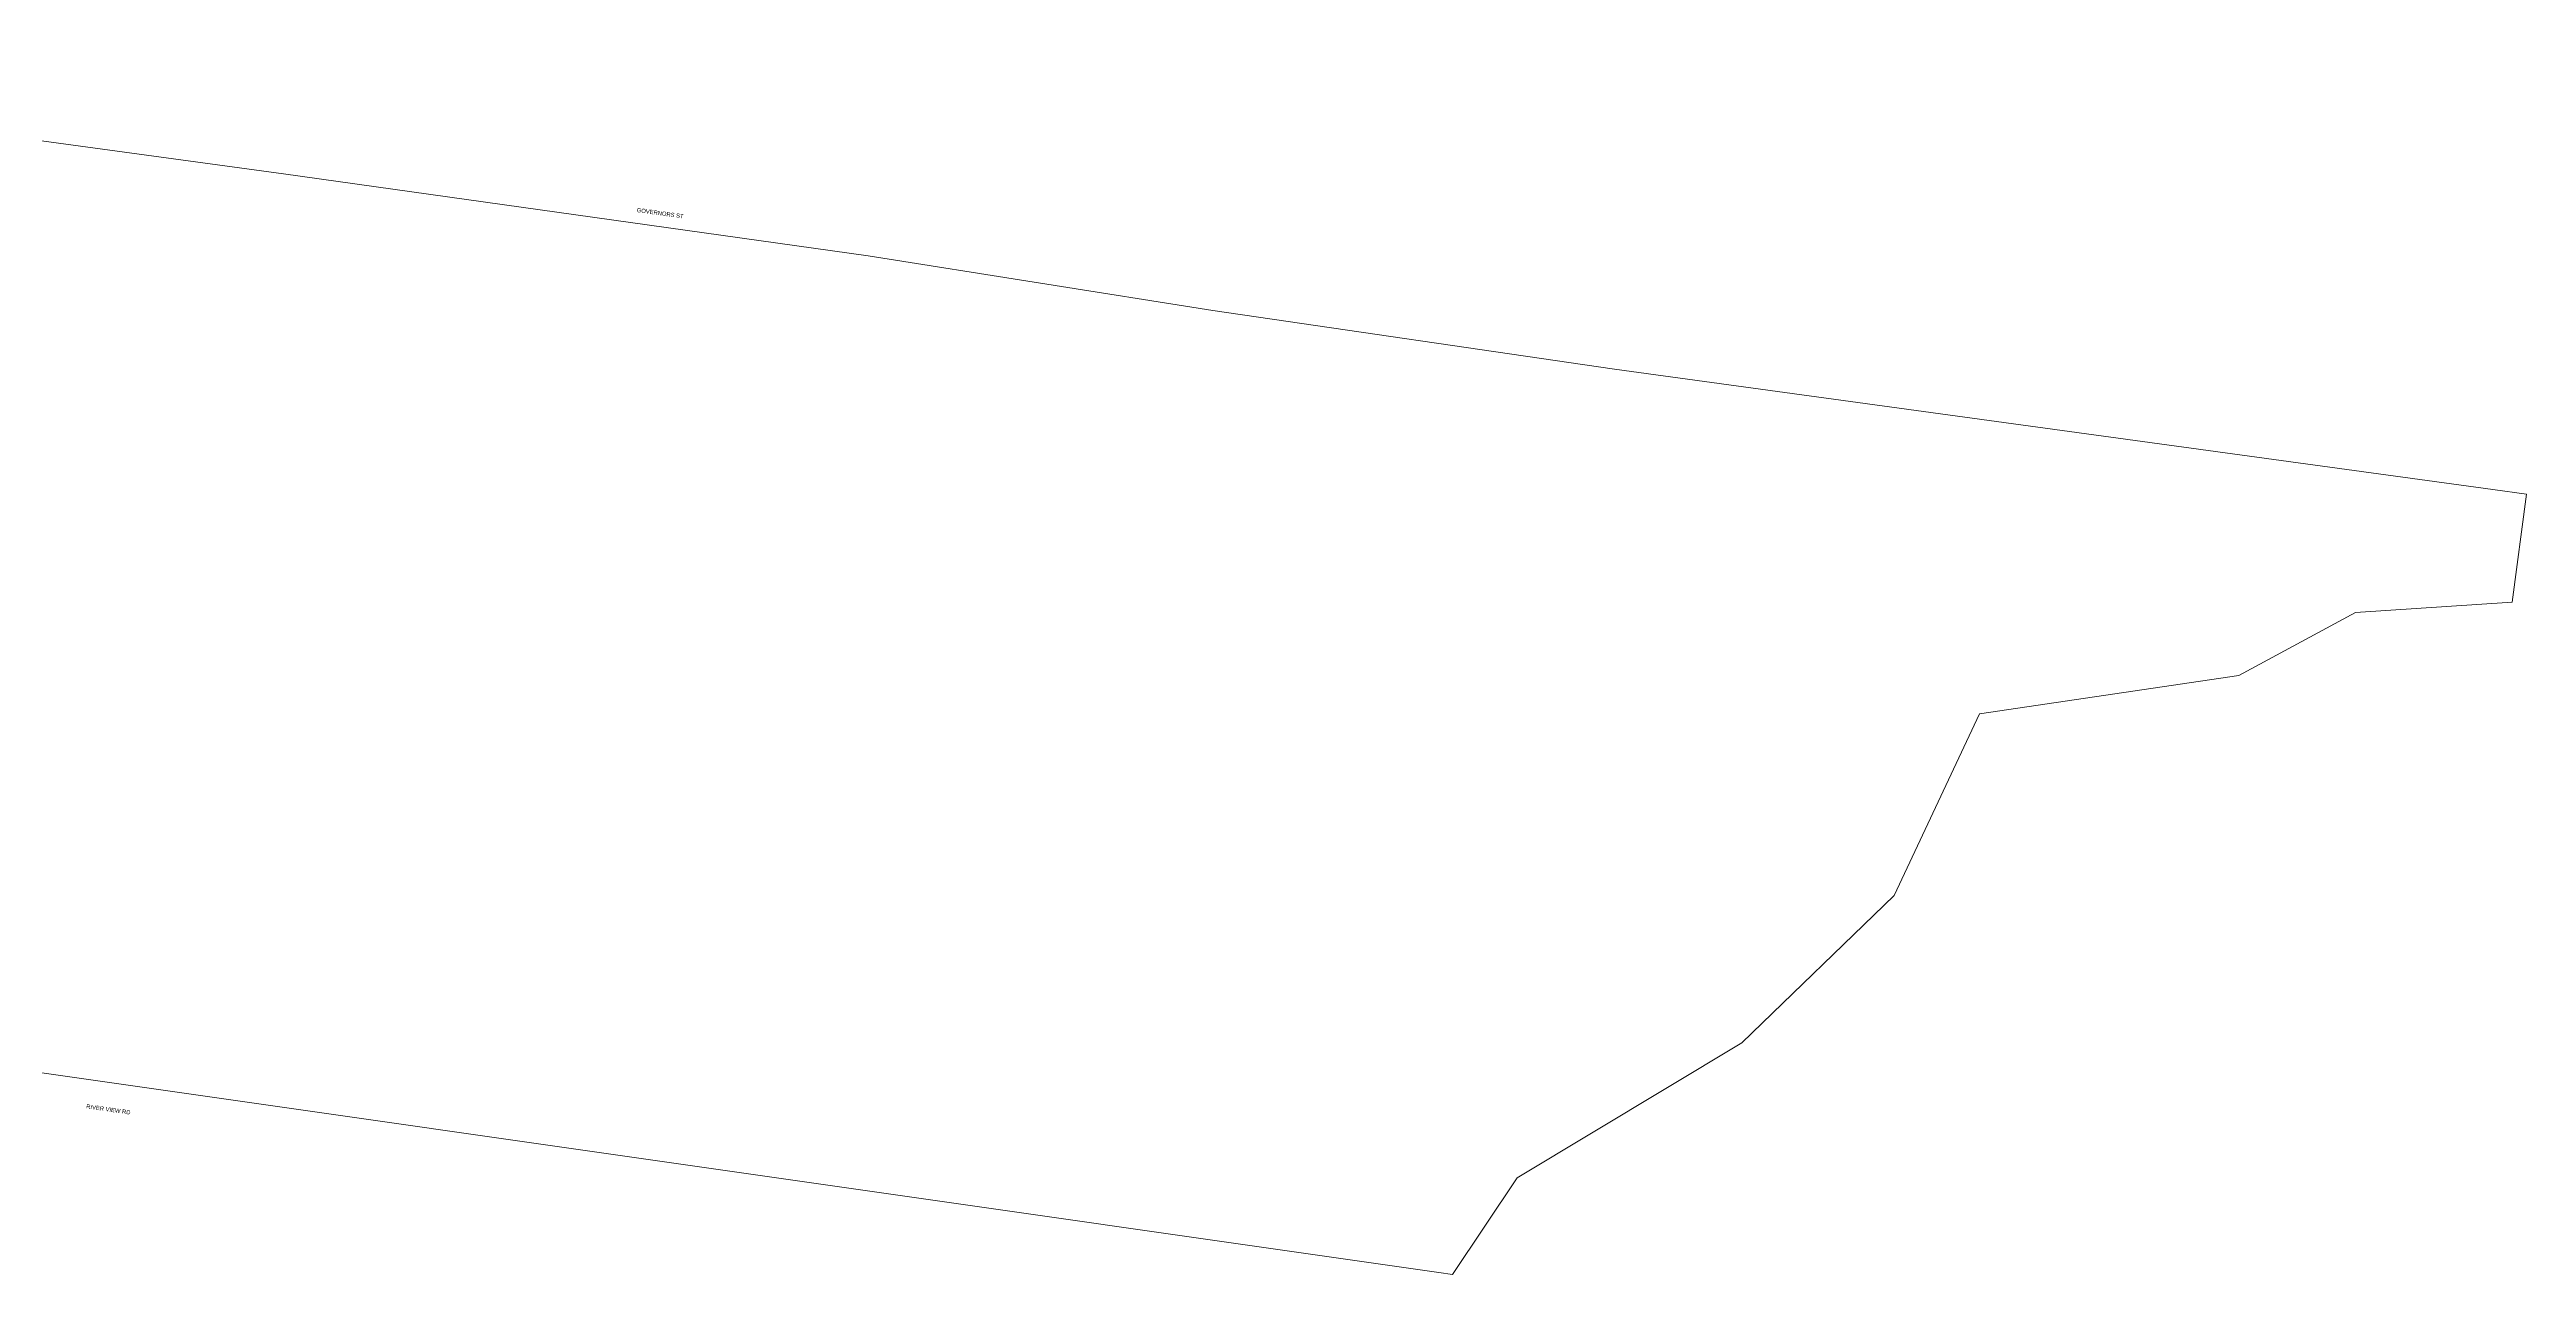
# Model space of a CAD drawing. Header units: metres. Extents: x 244561 to 254068, y 6159332 to 6162744.
# Drawn here: x 253005 to 254068, y 6160641 to 6161166 of the extents above; entities that cross this region are included whole.
import ezdxf

# ---------------------------------------------------------------- set-up
doc = ezdxf.new("R2010")
doc.units = ezdxf.units.M
for name, color, linetype, lineweight in [('Cadastre Developer_SP_NEW', 92, 'Continuous', 15), ('Cadastre Land Parcels_SP_EXT', 118, 'Continuous', 15), ('Cadastre Roads_SP_EXT', 218, 'Continuous', 15)]:
    doc.layers.add(name, color=color, linetype=linetype, lineweight=lineweight)
doc.styles.get("Standard").update_dxf_attribs({"font": 'arial.ttf'})

msp = doc.modelspace()

# ---------------------------------------------------------------- linework, layer by layer
at = {"layer": 'Cadastre Developer_SP_NEW', "linetype": 'Continuous'}
msp.add_lwpolyline([(252449.0093, 6160805.9361), (253601.1778, 6160641.3074), (253607.1592, 6160640.5058), (253634.8853, 6160681.9955), (253634.8853, 6160681.9955), (253731.2023, 6160739.9348), (253796.6922, 6160803.1325), (253833.3081, 6160881.047), (253944.5375, 6160897.4985), (253994.6062, 6160924.4351), (254061.8567, 6160928.9322), (254068.0038, 6160975.306), (254053.5738, 6160977.2827), (253676.6147, 6161028.9293), (253504.2105, 6161054.076), (253356.3011, 6161077.4593), (253105.3948, 6161112.7095), (253005.6326, 6161126.1997), (252709.1788, 6161165.9786)], dxfattribs=at)
at = {"layer": 'Cadastre Land Parcels_SP_EXT', "linetype": 'Continuous'}
msp.add_lwpolyline([(252449.0093, 6160805.9361), (253601.1778, 6160641.3074), (253607.1592, 6160640.5058), (253634.8853, 6160681.9955), (253634.8853, 6160681.9955), (253731.2023, 6160739.9348), (253796.6922, 6160803.1325), (253833.3081, 6160881.047), (253944.5375, 6160897.4985), (253994.6062, 6160924.4351), (254061.8567, 6160928.9322), (254068.0038, 6160975.306), (254053.5738, 6160977.2827), (253676.6147, 6161028.9293), (253504.2105, 6161054.076), (253356.3011, 6161077.4593), (253105.3948, 6161112.7095), (253005.6326, 6161126.1997), (252709.1788, 6161165.9786)], dxfattribs=at)

# ---------------------------------------------------------------- texts
at = {"layer": 'Cadastre Roads_SP_EXT'}
for s, rotation, p in [('GOVERNORS ST', 352.1029918, (253256.8982, 6161096.2982)), ('RIVER VIEW RD', 351.9909962, (253020.6338, 6160711.7557))]:
    msp.add_text(s, height=1.8, rotation=rotation, dxfattribs=at).set_placement(p)

doc.saveas('drawing.dxf')
